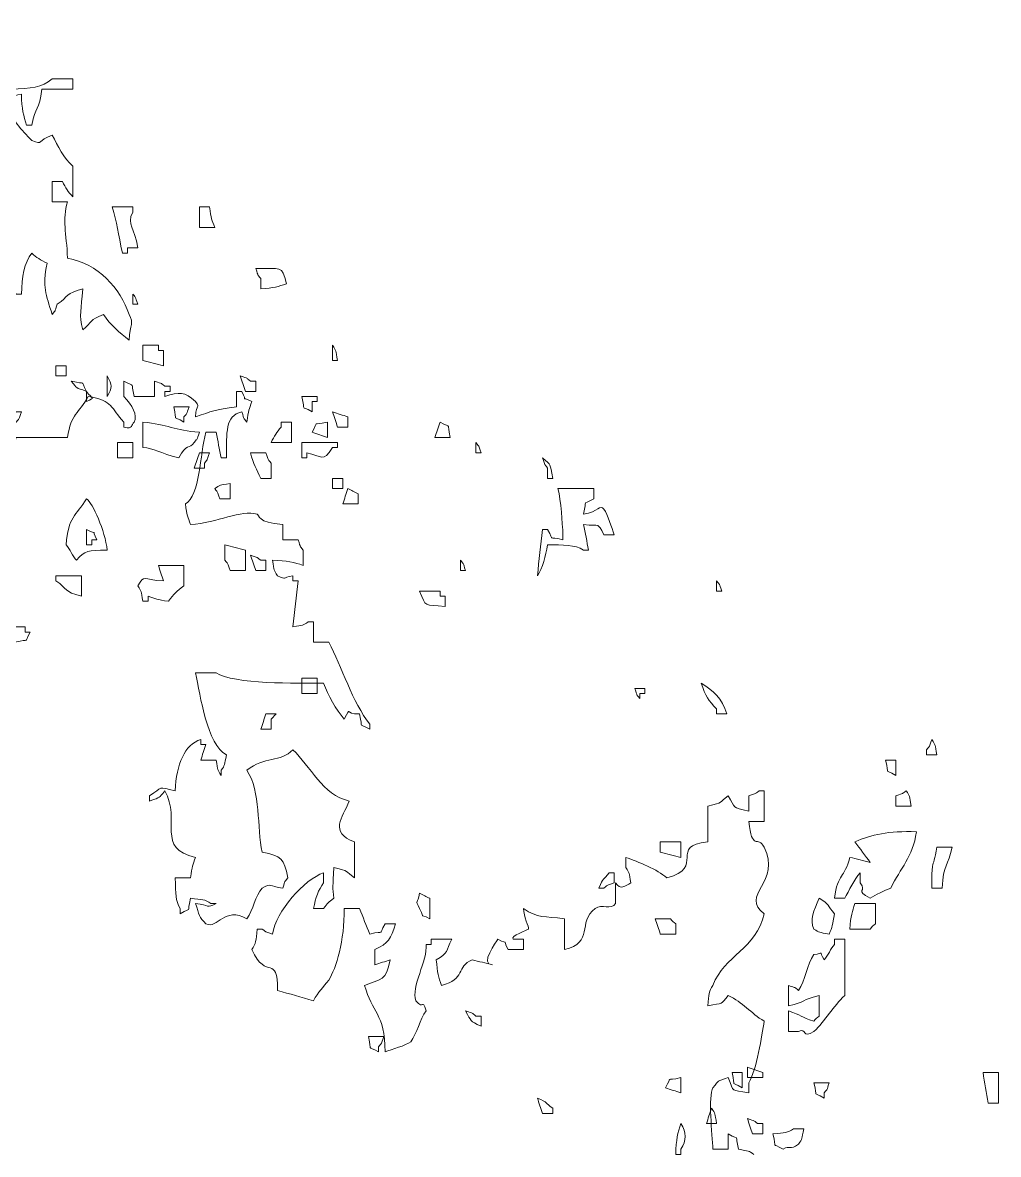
# Model space of a CAD drawing. Header units: millimetres. Extents: x 182 to 330, y 89 to 241.
# Drawn here: x 259.24 to 286.12, y 209.48 to 240.67 of the extents above; entities that cross this region are included whole.
import ezdxf

# ---------------------------------------------------------------- set-up
doc = ezdxf.new("R2010")
doc.units = ezdxf.units.MM
doc.layers.add('LAYER_1', color=160, linetype='Continuous')

# ---------------------------------------------------------------- blocks, each defined once
blk = doc.blocks.new('tree eucalypt')
at = {"layer": 'LAYER_1', "color": 7, "lineweight": 0}
for points, knots in [([(43.863, 119.941), (43.712, 120.047), (43.73, 120.026), (43.44, 120.082), (43.323, 120.54), (43.509, 120.298), (43.158, 120.505), (43.158, 120.364), (43.158, 120.223), (43.158, 120.082), (43.016, 120.082), (42.875, 120.082), (42.734, 120.082), (42.711, 120.476), (42.602, 121.557), (42.734, 121.775), (42.925, 122.004), (42.824, 121.933), (43.158, 122.057), (43.33, 121.62), (43.21, 121.738), (43.722, 121.634), (43.722, 121.728), (43.722, 121.822), (43.722, 121.916), (43.944, 122.261), (44.083, 123.223), (44.145, 123.61), (43.775, 123.833), (43.553, 124.135), (43.158, 124.315), (42.936, 124.057), (43.033, 124.118), (42.593, 124.033), (42.621, 124.362), (42.62, 124.432), (42.734, 124.598), (43.048, 125.424), (43.926, 125.597), (44.145, 126.573), (43.456, 127.075), (44.638, 127.45), (44.145, 128.407), (43.977, 128.733), (43.804, 128.294), (43.722, 129.113), (43.863, 129.113), (44.004, 129.113), (44.145, 129.113), (44.145, 129.395), (44.145, 129.677), (44.145, 129.96), (44.098, 129.96), (44.051, 129.96), (44.004, 129.96), (43.86, 129.846), (43.966, 129.91), (43.722, 129.819), (43.722, 129.677), (43.722, 129.536), (43.722, 129.395), (43.233, 129.51), (43.37, 129.472), (43.158, 129.819), (42.889, 129.629), (43.034, 129.638), (42.593, 129.536), (42.593, 129.207), (42.593, 128.878), (42.593, 128.549), (41.495, 128.454), (42.551, 127.838), (41.464, 127.561), (41.211, 127.792), (40.668, 128.003), (40.335, 128.125), (40.335, 128.031), (40.335, 127.937), (40.335, 127.843), (40.441, 127.692), (40.42, 127.71), (40.476, 127.42), (40.316, 127.339), (40.183, 127.209), (40.053, 127.42), (40.053, 127.232), (40.053, 127.043), (40.053, 126.855), (39.925, 126.661), (39.677, 126.856), (39.489, 126.714), (38.988, 126.338), (39.47, 125.762), (38.642, 125.585), (38.642, 125.867), (38.642, 126.15), (38.642, 126.432), (38.081, 126.504), (37.924, 126.446), (37.513, 126.714), (37.515, 126.502), (37.673, 126.194), (37.654, 126.15), (37.641, 126.119), (37.128, 125.956), (37.231, 125.868), (37.325, 125.868), (37.419, 125.868), (37.513, 125.868), (37.513, 125.773), (37.513, 125.679), (37.513, 125.585), (37.372, 125.585), (37.231, 125.585), (37.09, 125.585), (36.907, 125.933), (37.15, 125.681), (36.808, 125.868), (36.781, 125.816), (36.287, 125.163), (36.666, 125.162), (36.478, 125.209), (36.29, 125.256), (36.102, 125.303), (35.652, 125.122), (35.924, 124.747), (35.255, 124.598), (35.177, 124.824), (35.142, 124.937), (35.114, 125.303), (35.438, 125.477), (35.388, 125.548), (35.537, 125.868), (35.349, 125.868), (35.161, 125.868), (34.973, 125.868), (34.973, 125.821), (34.973, 125.773), (34.973, 125.726), (34.926, 125.726), (34.879, 125.726), (34.832, 125.726), (34.879, 125.278), (34.409, 124.555), (34.55, 124.174), (34.781, 123.888), (34.714, 124.273), (34.832, 123.892), (34.66, 123.669), (34.585, 123.265), (34.409, 123.045), (34.259, 122.935), (33.888, 122.835), (33.703, 122.763), (33.698, 123.842), (33.334, 123.843), (33.139, 124.598), (33.615, 124.787), (33.722, 124.707), (33.844, 125.303), (33.703, 125.256), (33.562, 125.209), (33.421, 125.162), (33.421, 125.303), (33.421, 125.444), (33.421, 125.585), (33.8, 125.755), (33.854, 125.877), (33.985, 126.291), (33.891, 126.291), (33.797, 126.291), (33.703, 126.291), (33.498, 125.932), (33.734, 126.132), (33.28, 126.009), (33.186, 126.244), (33.092, 126.479), (32.998, 126.714), (32.857, 126.714), (32.715, 126.714), (32.574, 126.714), (32.59, 125.828), (32.355, 125.077), (32.151, 124.739), (31.989, 124.533), (31.868, 124.428), (31.728, 124.174), (31.398, 124.268), (31.069, 124.362), (30.74, 124.456), (30.744, 125.501), (30.429, 124.693), (30.034, 125.585), (30.147, 125.752), (30.143, 125.822), (30.175, 126.15), (30.222, 126.15), (30.269, 126.15), (30.316, 126.15), (30.461, 126.036), (30.355, 126.1), (30.599, 126.009), (30.693, 126.646), (31.478, 127.512), (32.01, 127.702), (32.01, 127.608), (32.01, 127.514), (32.01, 127.42), (31.854, 127.224), (31.799, 127.014), (31.728, 126.714), (31.822, 126.714), (31.916, 126.714), (32.01, 126.714), (32.132, 126.882), (32.126, 126.873), (32.292, 126.996), (32.242, 127.292), (32.27, 127.32), (32.292, 127.843), (32.737, 127.748), (32.588, 127.749), (32.857, 127.561), (32.857, 127.89), (32.857, 128.219), (32.857, 128.549), (32.154, 128.822), (32.519, 129.201), (32.715, 129.677), (31.98, 129.84), (31.643, 130.643), (31.163, 131.089), (30.813, 130.733), (30.381, 130.919), (29.893, 130.524), (30.284, 129.934), (30.168, 128.961), (30.316, 128.266), (30.855, 128.161), (30.91, 128.093), (31.022, 127.561), (30.908, 127.417), (30.972, 127.522), (30.881, 127.278), (30.48, 127.324), (30.589, 127.428), (30.316, 127.278), (30.126, 127.063), (30.07, 126.671), (29.893, 126.432), (29.275, 126.786), (29.094, 126.142), (28.764, 126.291), (28.586, 126.483), (28.572, 126.54), (28.482, 126.855), (28.883, 126.81), (28.774, 126.706), (29.046, 126.855), (28.999, 126.855), (28.952, 126.855), (28.905, 126.855), (28.739, 126.969), (28.668, 126.964), (28.341, 126.996), (28.224, 126.538), (28.41, 126.781), (28.059, 126.573), (28.059, 126.62), (28.059, 126.667), (28.059, 126.714), (27.912, 126.959), (27.949, 127.08), (27.918, 127.561), (28.059, 127.561), (28.2, 127.561), (28.341, 127.561), (28.382, 127.889), (28.405, 127.91), (28.482, 128.125), (27.367, 128.355), (28.094, 129.149), (27.635, 129.96), (27.445, 129.731), (27.545, 129.802), (27.212, 129.677), (27.212, 129.725), (27.212, 129.772), (27.212, 129.819), (27.578, 130.067), (27.445, 130.078), (27.918, 129.96), (27.948, 130.693), (28.185, 131.233), (28.623, 131.371), (28.623, 131.324), (28.623, 131.277), (28.623, 131.23), (28.67, 131.23), (28.717, 131.23), (28.764, 131.23), (28.717, 131.089), (28.67, 130.948), (28.623, 130.806), (28.764, 130.806), (28.905, 130.806), (29.046, 130.806), (29.099, 130.513), (29.081, 130.535), (29.188, 130.383), (29.188, 130.43), (29.188, 130.477), (29.188, 130.524), (29.294, 130.676), (29.272, 130.658), (29.329, 130.948), (28.799, 131.229), (28.614, 132.574), (28.482, 133.205), (28.67, 133.205), (28.858, 133.205), (29.046, 133.205), (29.525, 132.897), (31.278, 132.919), (32.01, 132.923), (32.12, 132.597), (32.359, 132.197), (32.574, 131.935), (32.8, 132.32), (32.552, 132.052), (32.998, 132.076), (33.114, 131.618), (32.928, 131.861), (33.28, 131.653), (33.28, 131.7), (33.28, 131.747), (33.28, 131.794), (32.807, 132.392), (32.507, 133.384), (32.151, 134.052), (32.01, 134.052), (31.869, 134.052), (31.728, 134.052), (31.728, 134.24), (31.728, 134.428), (31.728, 134.616), (31.681, 134.616), (31.634, 134.616), (31.586, 134.616), (31.435, 134.51), (31.453, 134.531), (31.163, 134.475), (31.21, 134.899), (31.257, 135.322), (31.304, 135.745), (31.257, 135.745), (31.21, 135.745), (31.163, 135.745), (31.163, 135.792), (31.163, 135.839), (31.163, 135.886), (30.843, 135.83), (31.01, 135.757), (30.74, 135.886), (30.634, 136.038), (30.655, 136.02), (30.599, 136.31), (31.002, 136.3), (31.203, 136.255), (31.445, 136.169), (31.445, 136.31), (31.445, 136.451), (31.445, 136.592), (31.332, 136.736), (31.395, 136.631), (31.304, 136.874), (31.163, 136.874), (31.022, 136.874), (30.881, 136.874), (30.881, 137.015), (30.881, 137.156), (30.881, 137.298), (30.167, 137.344), (30.238, 137.559), (30.175, 137.58), (29.737, 137.723), (29.085, 137.334), (28.341, 137.298), (28.265, 137.511), (28.246, 137.536), (28.2, 137.862), (28.603, 138.095), (28.6, 139.216), (28.764, 139.837), (28.858, 139.837), (28.952, 139.837), (29.046, 139.837), (29.093, 139.602), (29.141, 139.367), (29.188, 139.132), (29.235, 139.132), (29.282, 139.132), (29.329, 139.132), (29.342, 139.851), (29.289, 140.28), (29.752, 140.402), (29.841, 140.154), (29.779, 140.265), (29.893, 140.12), (29.935, 140.448), (29.957, 140.469), (30.034, 140.684), (29.686, 140.867), (29.938, 140.624), (29.752, 140.966), (29.705, 140.966), (29.658, 140.966), (29.611, 140.966), (29.611, 140.825), (29.611, 140.684), (29.611, 140.543), (29.008, 140.465), (28.924, 140.415), (28.482, 140.261), (28.49, 140.671), (28.618, 140.457), (28.482, 140.684), (28.163, 140.974), (28.044, 140.946), (27.635, 140.825), (27.635, 140.872), (27.635, 140.919), (27.635, 140.966), (27.682, 140.966), (27.73, 140.966), (27.777, 140.966), (27.777, 141.013), (27.777, 141.06), (27.777, 141.107), (27.73, 141.107), (27.682, 141.107), (27.635, 141.107), (27.491, 141.221), (27.597, 141.158), (27.353, 141.249), (27.353, 141.107), (27.353, 140.966), (27.353, 140.825), (27.165, 140.825), (26.977, 140.825), (26.789, 140.825), (26.672, 141.283), (26.858, 141.041), (26.507, 141.249), (26.507, 141.107), (26.507, 140.966), (26.507, 140.825), (26.744, 140.583), (26.883, 140.304), (26.789, 140.12), (26.688, 140.04), (26.783, 139.916), (26.507, 139.978), (26.507, 140.026), (26.507, 140.073), (26.507, 140.12), (26.132, 140.508), (26.228, 140.709), (25.519, 140.825), (25.266, 140.355), (25.048, 140.357), (24.954, 139.696), (24.484, 139.696), (24.013, 139.696), (23.543, 139.696), (23.427, 139.294), (23.27, 139.07), (22.979, 138.85), (23.177, 138.514), (23.219, 138.768), (23.12, 138.426), (22.976, 138.313), (23.081, 138.376), (22.838, 138.285), (22.731, 138.805), (22.632, 138.681), (22.555, 139.273), (22.805, 139.409), (22.793, 139.45), (23.12, 139.555), (23.12, 139.696), (23.12, 139.837), (23.12, 139.978), (23.413, 140.031), (23.391, 140.013), (23.543, 140.12), (23.657, 140.264), (23.593, 140.158), (23.684, 140.402), (23.637, 140.402), (23.59, 140.402), (23.543, 140.402), (23.392, 140.296), (23.41, 140.317), (23.12, 140.261), (23.073, 140.496), (23.026, 140.731), (22.979, 140.966), (22.885, 140.966), (22.791, 140.966), (22.697, 140.966), (22.268, 141.211), (22.069, 140.911), (21.709, 141.107), (21.106, 141.426), (20.997, 141.893), (20.721, 142.519), (20.674, 142.519), (20.627, 142.519), (20.58, 142.519), (20.516, 142.021), (20.387, 141.724), (20.015, 141.531), (20.015, 141.719), (20.015, 141.907), (20.015, 142.095), (19.78, 142.095), (19.545, 142.095), (19.31, 142.095), (19.405, 142.54), (19.404, 142.391), (19.592, 142.66), (19.451, 142.66), (19.31, 142.66), (19.169, 142.66), (19.169, 142.801), (19.169, 142.942), (19.169, 143.083), (19.655, 143.007), (19.609, 142.925), (20.015, 142.801), (20.015, 142.895), (20.015, 142.989), (20.015, 143.083), (19.721, 143.251), (19.581, 143.668), (19.451, 144.071), (19.545, 144.071), (19.639, 144.071), (19.733, 144.071), (20.102, 144.262), (20.164, 143.935), (20.298, 144.071), (20.502, 144.332), (20.399, 144.449), (20.721, 144.635), (20.986, 144.384), (20.833, 144.374), (21.144, 144.494), (21.503, 144.699), (21.304, 144.463), (21.427, 144.917), (21.071, 145.124), (21.169, 145.094), (21.144, 145.623), (21.285, 145.623), (21.427, 145.623), (21.568, 145.623), (21.568, 145.764), (21.568, 145.905), (21.568, 146.046), (21.91, 146.174), (21.792, 146.197), (22.132, 146.328), (22.132, 146.281), (22.132, 146.234), (22.132, 146.187), (22.246, 146.043), (22.182, 146.149), (22.273, 145.905), (21.925, 145.733), (22.055, 145.656), (21.709, 145.482), (21.709, 145.529), (21.709, 145.576), (21.709, 145.623), (21.662, 145.623), (21.615, 145.623), (21.568, 145.623), (21.568, 145.435), (21.568, 145.247), (21.568, 145.058), (21.662, 145.058), (21.756, 145.058), (21.85, 145.058), (22.055, 145.417), (21.819, 145.218), (22.273, 145.341), (22.386, 144.961), (22.533, 144.818), (22.697, 144.494), (22.94, 144.605), (22.956, 144.865), (23.12, 144.635), (23.265, 144.403), (23.385, 144.027), (23.543, 143.647), (23.59, 143.647), (23.637, 143.647), (23.684, 143.647), (23.7, 144.113), (23.76, 144.505), (23.966, 144.776), (24.098, 144.647), (24.214, 144.589), (24.39, 144.494), (24.257, 143.822), (24.356, 143.655), (24.531, 143.083), (24.644, 143.227), (24.581, 143.122), (24.672, 143.365), (24.996, 143.592), (24.885, 143.667), (25.378, 143.789), (25.335, 143.211), (25.255, 143.083), (25.378, 142.66), (25.631, 142.88), (25.558, 142.937), (25.942, 143.083), (26.13, 142.803), (26.391, 142.584), (26.648, 142.377), (26.684, 142.828), (26.788, 142.828), (26.648, 143.083), (26.408, 143.807), (25.794, 144.493), (24.954, 144.635), (24.925, 145.334), (24.801, 145.692), (24.954, 146.187), (24.813, 146.187), (24.672, 146.187), (24.531, 146.187), (24.531, 146.376), (24.531, 146.564), (24.531, 146.752), (24.625, 146.752), (24.719, 146.752), (24.813, 146.752), (24.905, 146.574), (24.967, 146.46), (25.095, 146.328), (25.095, 146.611), (25.095, 146.893), (25.095, 147.175), (24.847, 147.381), (24.689, 147.737), (24.531, 148.022), (24.107, 147.89), (24.299, 147.735), (23.966, 147.881), (23.69, 148.167), (23.408, 148.457), (23.261, 148.869), (23.226, 149.005), (23.15, 148.922), (23.261, 149.01), (23.412, 149.116), (23.394, 149.094), (23.684, 149.151), (23.694, 148.748), (23.739, 148.547), (23.825, 148.304), (23.872, 148.304), (23.919, 148.304), (23.966, 148.304), (24.074, 148.823), (24.172, 148.7), (24.249, 149.292), (24.531, 149.292), (24.813, 149.292), (25.095, 149.292), (25.095, 149.386), (25.095, 149.48), (25.095, 149.574), (24.907, 149.574), (24.719, 149.574), (24.531, 149.574), (24.239, 149.339), (23.945, 149.305), (23.402, 149.292), (23.186, 149.64), (23.079, 149.613), (22.979, 150.138), (22.838, 150.138), (22.697, 150.138), (22.555, 150.138), (22.555, 150.28), (22.555, 150.421), (22.555, 150.562), (21.814, 150.609), (21.808, 150.782), (21.427, 151.126), (21.427, 150.844), (21.427, 150.562), (21.427, 150.28), (20.772, 150.278), (19.899, 150.287), (19.874, 150.28), (19.768, 150.128), (19.789, 150.146), (19.733, 149.856), (19.498, 149.856), (19.263, 149.856), (19.028, 149.856), (19.028, 149.809), (19.028, 149.762), (19.028, 149.715), (19.122, 149.715), (19.216, 149.715), (19.31, 149.715), (19.31, 149.621), (19.31, 149.527), (19.31, 149.433), (19.263, 149.433), (19.216, 149.433), (19.169, 149.433), (19.169, 149.386), (19.169, 149.339), (19.169, 149.292), (18.921, 149.381), (19.032, 149.319), (18.886, 149.433), (18.349, 149.721), (18.912, 149.762), (18.463, 149.997), (18.184, 149.78), (17.778, 149.593), (17.476, 149.433), (17.476, 149.527), (17.476, 149.621), (17.476, 149.715), (17.668, 150.055), (17.675, 150.065), (17.334, 150.28), (17.024, 150.05), (16.604, 150.009), (16.064, 149.997), (16.037, 150.326), (16.037, 150.396), (15.923, 150.562), (15.923, 150.374), (15.923, 150.185), (15.923, 149.997), (15.361, 150.051), (15.619, 150.376), (15.359, 149.997), (15.066, 149.945), (15.087, 149.963), (14.935, 149.856), (15.02, 149.696), (14.597, 148.229), (14.23, 148.022), (14.079, 147.916), (14.096, 147.937), (13.807, 147.881), (13.601, 148.181), (13.436, 148.274), (13.101, 148.445), (13.101, 148.163), (13.101, 147.881), (13.101, 147.599), (12.912, 147.235), (13.206, 147.296), (13.383, 146.893), (13.336, 146.893), (13.289, 146.893), (13.242, 146.893), (12.888, 147.28), (13.038, 147.168), (12.537, 147.175), (12.537, 147.081), (12.537, 146.987), (12.537, 146.893), (12.533, 146.774), (12.606, 146.77), (12.678, 146.328), (12.448, 146.22), (12.108, 146.115), (11.972, 145.905), (11.984, 145.883), (12.27, 145.69), (12.113, 145.482), (11.592, 144.791), (10.983, 145.829), (10.843, 144.494), (10.89, 144.494), (10.937, 144.494), (10.984, 144.494), (10.984, 144.447), (10.984, 144.4), (10.984, 144.353), (11.61, 144.665), (11.456, 144.465), (12.254, 144.353), (12.254, 144.165), (12.254, 143.977), (12.254, 143.789), (12.601, 143.829), (12.322, 143.881), (12.678, 143.789), (12.678, 143.695), (12.678, 143.6), (12.678, 143.506), (12.537, 143.506), (12.395, 143.506), (12.254, 143.506), (12.067, 143.828), (11.536, 143.996), (11.126, 144.071), (10.863, 143.754), (10.443, 143.636), (10.138, 143.365), (10.349, 143.136), (10.357, 143.08), (10.42, 142.66), (10.132, 142.375), (9.92, 142.181), (9.856, 141.954), (9.969, 141.788), (9.965, 141.717), (9.997, 141.39), (9.702, 141.231), (9.738, 141.187), (9.291, 141.107), (9.244, 141.343), (9.197, 141.578), (9.15, 141.813), (8.821, 141.907), (8.491, 142.001), (8.162, 142.095), (8.162, 142.048), (8.162, 142.001), (8.162, 141.954), (8.501, 141.693), (8.547, 141.553), (8.585, 140.966), (8.444, 140.966), (8.303, 140.966), (8.162, 140.966), (8.174, 141.508), (8.172, 141.261), (8.021, 141.813), (7.974, 141.813), (7.927, 141.813), (7.88, 141.813), (7.88, 141.578), (7.88, 141.343), (7.88, 141.107), (7.727, 140.979), (7.868, 141.118), (7.739, 140.966), (8.174, 140.82), (8.151, 140.83), (8.303, 140.402), (8.572, 140.591), (8.427, 140.583), (8.868, 140.684), (8.722, 139.999), (8.309, 139.175), (8.021, 138.567), (7.927, 138.567), (7.833, 138.567), (7.739, 138.567), (7.597, 138.955), (7.536, 138.877), (7.316, 139.132), (7.53, 139.488), (7.439, 140.261), (7.316, 140.825), (7.163, 140.697), (7.304, 140.836), (7.174, 140.684), (6.764, 140.123), (6.768, 139.834), (5.905, 139.696), (5.717, 140.115), (6.041, 140.038), (5.34, 140.12), (5.434, 140.586), (5.48, 140.45), (5.622, 140.825), (5.117, 140.884), (5.267, 140.759), (5.058, 141.107), (5.148, 141.235), (5.1, 141.386), (5.199, 141.672), (5.508, 141.545), (5.403, 141.55), (5.622, 141.39), (5.622, 141.531), (5.622, 141.672), (5.622, 141.813), (5.454, 141.935), (5.464, 141.929), (5.34, 142.095), (5.387, 142.095), (5.434, 142.095), (5.481, 142.095), (5.481, 142.142), (5.481, 142.189), (5.481, 142.236), (5.878, 142.075), (5.835, 141.954), (6.046, 141.954), (6.351, 142.22), (6.215, 142.268), (6.751, 142.377), (7.046, 142.053), (7.038, 142.12), (7.457, 142.236), (7.573, 141.778), (7.387, 142.021), (7.739, 141.813), (7.981, 142.449), (8.27, 142.117), (8.444, 142.519), (8.256, 142.519), (8.068, 142.519), (7.88, 142.519), (7.88, 142.801), (7.88, 143.083), (7.88, 143.365), (7.585, 143.523), (7.622, 143.568), (7.174, 143.647), (6.993, 143.389), (6.897, 143.406), (6.751, 143.083), (6.845, 143.083), (6.939, 143.083), (7.033, 143.083), (7.033, 142.989), (7.033, 142.895), (7.033, 142.801), (6.986, 142.801), (6.939, 142.801), (6.892, 142.801), (6.685, 142.444), (6.83, 142.583), (6.328, 142.519), (6.183, 142.959), (5.984, 143.102), (5.763, 143.647), (5.716, 143.647), (5.669, 143.647), (5.622, 143.647), (5.551, 143.197), (5.499, 143.235), (5.34, 142.942), (5.246, 142.942), (5.152, 142.942), (5.058, 142.942), (4.9, 143.347), (5.033, 143.202), (4.634, 143.365), (4.586, 142.627), (4.362, 142.44), (3.647, 142.377), (3.809, 143.122), (3.837, 143.343), (3.647, 144.212), (3.553, 144.212), (3.458, 144.212), (3.364, 144.212), (3.364, 144.024), (3.364, 143.835), (3.364, 143.647), (3.072, 143.7), (3.093, 143.682), (2.941, 143.789), (2.828, 143.933), (2.891, 143.827), (2.8, 144.071), (3.015, 144.256), (3.098, 144.338), (3.223, 144.635), (2.742, 144.838), (2.928, 144.981), (2.659, 145.341), (2.659, 145.294), (2.659, 145.247), (2.659, 145.2), (2.612, 145.2), (2.565, 145.2), (2.518, 145.2), (2.664, 144.699), (2.64, 144.24), (2.659, 143.506), (2.941, 143.365), (3.223, 143.224), (3.506, 143.083), (3.458, 142.942), (3.411, 142.801), (3.364, 142.66), (3.069, 142.818), (3.106, 142.862), (2.659, 142.942), (2.659, 142.848), (2.659, 142.754), (2.659, 142.66), (3.018, 142.454), (2.818, 142.69), (2.941, 142.236), (2.847, 142.236), (2.753, 142.236), (2.659, 142.236), (2.441, 142.609), (2.112, 142.544), (1.53, 142.519), (1.53, 142.425), (1.53, 142.33), (1.53, 142.236), (1.718, 142.236), (1.906, 142.236), (2.094, 142.236), (2.094, 142.001), (2.094, 141.766), (2.094, 141.531), (1.812, 141.484), (1.53, 141.437), (1.248, 141.39), (1.165, 141.706), (1.142, 141.764), (0.966, 141.954), (0.635, 141.757), (0.051, 141.851), (-0.445, 141.813), (-0.445, 141.672), (-0.445, 141.531), (-0.445, 141.39), (-0.398, 141.39), (-0.351, 141.39), (-0.304, 141.39), (-0.304, 141.437), (-0.304, 141.484), (-0.304, 141.531), (0.051, 141.537), (-0.148, 141.562), (0.401, 141.672), (0.401, 141.578), (0.401, 141.484), (0.401, 141.39), (0.153, 141.237), (-0.109, 141.035), (-0.304, 140.825), (-0.676, 140.932), (-0.641, 140.994), (-1.01, 141.107), (-1.01, 140.919), (-1.01, 140.731), (-1.01, 140.543), (-1.198, 140.543), (-1.386, 140.543), (-1.574, 140.543), (-1.579, 140.117), (-1.538, 140.356), (-1.857, 139.978), (-1.951, 139.978), (-2.045, 139.978), (-2.139, 139.978), (-2.139, 140.073), (-2.139, 140.167), (-2.139, 140.261), (-1.933, 140.381), (-1.734, 140.516), (-1.574, 140.684), (-2.101, 140.802), (-2.132, 140.917), (-2.28, 141.39)], [0, 0, 0, 0, 1, 1, 1, 2, 2, 2, 3, 3, 3, 4, 4, 4, 5, 5, 5, 6, 6, 6, 7, 7, 7, 8, 8, 8, 9, 9, 9, 10, 10, 10, 11, 11, 11, 12, 12, 12, 13, 13, 13, 14, 14, 14, 15, 15, 15, 16, 16, 16, 17, 17, 17, 18, 18, 18, 19, 19, 19, 20, 20, 20, 21, 21, 21, 22, 22, 22, 23, 23, 23, 24, 24, 24, 25, 25, 25, 26, 26, 26, 27, 27, 27, 28, 28, 28, 29, 29, 29, 30, 30, 30, 31, 31, 31, 32, 32, 32, 33, 33, 33, 34, 34, 34, 35, 35, 35, 36, 36, 36, 37, 37, 37, 38, 38, 38, 39, 39, 39, 40, 40, 40, 41, 41, 41, 42, 42, 42, 43, 43, 43, 44, 44, 44, 45, 45, 45, 46, 46, 46, 47, 47, 47, 48, 48, 48, 49, 49, 49, 50, 50, 50, 51, 51, 51, 52, 52, 52, 53, 53, 53, 54, 54, 54, 55, 55, 55, 56, 56, 56, 57, 57, 57, 58, 58, 58, 59, 59, 59, 60, 60, 60, 61, 61, 61, 62, 62, 62, 63, 63, 63, 64, 64, 64, 65, 65, 65, 66, 66, 66, 67, 67, 67, 68, 68, 68, 69, 69, 69, 70, 70, 70, 71, 71, 71, 72, 72, 72, 73, 73, 73, 74, 74, 74, 75, 75, 75, 76, 76, 76, 77, 77, 77, 78, 78, 78, 79, 79, 79, 80, 80, 80, 81, 81, 81, 82, 82, 82, 83, 83, 83, 84, 84, 84, 85, 85, 85, 86, 86, 86, 87, 87, 87, 88, 88, 88, 89, 89, 89, 90, 90, 90, 91, 91, 91, 92, 92, 92, 93, 93, 93, 94, 94, 94, 95, 95, 95, 96, 96, 96, 97, 97, 97, 98, 98, 98, 99, 99, 99, 100, 100, 100, 101, 101, 101, 102, 102, 102, 103, 103, 103, 104, 104, 104, 105, 105, 105, 106, 106, 106, 107, 107, 107, 108, 108, 108, 109, 109, 109, 110, 110, 110, 111, 111, 111, 112, 112, 112, 113, 113, 113, 114, 114, 114, 115, 115, 115, 116, 116, 116, 117, 117, 117, 118, 118, 118, 119, 119, 119, 120, 120, 120, 121, 121, 121, 122, 122, 122, 123, 123, 123, 124, 124, 124, 125, 125, 125, 126, 126, 126, 127, 127, 127, 128, 128, 128, 129, 129, 129, 130, 130, 130, 131, 131, 131, 132, 132, 132, 133, 133, 133, 134, 134, 134, 135, 135, 135, 136, 136, 136, 137, 137, 137, 138, 138, 138, 139, 139, 139, 140, 140, 140, 141, 141, 141, 142, 142, 142, 143, 143, 143, 144, 144, 144, 145, 145, 145, 146, 146, 146, 147, 147, 147, 148, 148, 148, 149, 149, 149, 150, 150, 150, 151, 151, 151, 152, 152, 152, 153, 153, 153, 154, 154, 154, 155, 155, 155, 156, 156, 156, 157, 157, 157, 158, 158, 158, 159, 159, 159, 160, 160, 160, 161, 161, 161, 162, 162, 162, 163, 163, 163, 164, 164, 164, 165, 165, 165, 166, 166, 166, 167, 167, 167, 168, 168, 168, 169, 169, 169, 170, 170, 170, 171, 171, 171, 172, 172, 172, 173, 173, 173, 174, 174, 174, 175, 175, 175, 176, 176, 176, 177, 177, 177, 178, 178, 178, 179, 179, 179, 180, 180, 180, 181, 181, 181, 182, 182, 182, 183, 183, 183, 184, 184, 184, 185, 185, 185, 186, 186, 186, 187, 187, 187, 188, 188, 188, 189, 189, 189, 190, 190, 190, 191, 191, 191, 192, 192, 192, 193, 193, 193, 194, 194, 194, 195, 195, 195, 196, 196, 196, 197, 197, 197, 198, 198, 198, 199, 199, 199, 200, 200, 200, 201, 201, 201, 202, 202, 202, 203, 203, 203, 204, 204, 204, 205, 205, 205, 206, 206, 206, 207, 207, 207, 208, 208, 208, 209, 209, 209, 210, 210, 210, 211, 211, 211, 212, 212, 212, 213, 213, 213, 214, 214, 214, 215, 215, 215, 216, 216, 216, 217, 217, 217, 218, 218, 218, 219, 219, 219, 220, 220, 220, 221, 221, 221, 222, 222, 222, 223, 223, 223, 224, 224, 224, 225, 225, 225, 226, 226, 226, 227, 227, 227, 228, 228, 228, 229, 229, 229, 230, 230, 230, 231, 231, 231, 232, 232, 232, 233, 233, 233, 234, 234, 234, 235, 235, 235, 236, 236, 236, 237, 237, 237, 238, 238, 238, 239, 239, 239, 240, 240, 240, 241, 241, 241, 242, 242, 242, 243, 243, 243, 244, 244, 244, 245, 245, 245, 246, 246, 246, 247, 247, 247, 248, 248, 248, 249, 249, 249, 250, 250, 250, 251, 251, 251, 252, 252, 252, 253, 253, 253, 254, 254, 254, 255, 255, 255, 256, 256, 256, 257, 257, 257, 258, 258, 258, 259, 259, 259, 260, 260, 260, 261, 261, 261, 262, 262, 262, 263, 263, 263, 264, 264, 264, 265, 265, 265, 266, 266, 266, 267, 267, 267, 268, 268, 268, 269, 269, 269, 270, 270, 270, 271, 271, 271, 272, 272, 272, 273, 273, 273, 274, 274, 274, 275, 275, 275, 276, 276, 276, 277, 277, 277, 278, 278, 278, 279, 279, 279, 280, 280, 280, 281, 281, 281, 282, 282, 282, 283, 283, 283, 284, 284, 284, 285, 285, 285, 286, 286, 286, 287, 287, 287, 288, 288, 288, 289, 289, 289, 290, 290, 290, 291, 291, 291, 292, 292, 292, 293, 293, 293, 294, 294, 294, 295, 295, 295, 296, 296, 296, 297, 297, 297, 298, 298, 298, 299, 299, 299, 300, 300, 300, 301, 301, 301, 302, 302, 302, 303, 303, 303, 304, 304, 304, 305, 305, 305, 306, 306, 306, 307, 307, 307, 308, 308, 308, 309, 309, 309, 310, 310, 310, 311, 311, 311, 312, 312, 312, 313, 313, 313, 314, 314, 314, 315, 315, 315, 316, 316, 316, 317, 317, 317, 318, 318, 318, 319, 319, 319, 320, 320, 320, 321, 321, 321, 322, 322, 322, 323, 323, 323, 324, 324, 324, 325, 325, 325, 326, 326, 326, 327, 327, 327, 328, 328, 328, 329, 329, 329, 330, 330, 330, 331, 331, 331, 332, 332, 332, 333, 333, 333, 334, 334, 334, 335, 335, 335, 336, 336, 336, 337, 337, 337, 338, 338, 338, 339, 339, 339, 340, 340, 340, 341, 341, 341, 342, 342, 342, 343, 343, 343, 344, 344, 344, 345, 345, 345, 346, 346, 346, 347, 347, 347, 348, 348, 348, 349, 349, 349, 350, 350, 350, 351, 351, 351, 352, 352, 352, 353, 353, 353, 354, 354, 354, 355, 355, 355, 356, 356, 356, 357, 357, 357, 358, 358, 358, 359, 359, 359, 360, 360, 360, 361, 361, 361, 361]), ([(26.186, 146.046), (26.374, 146.046), (26.562, 146.046), (26.75, 146.046), (26.75, 145.999), (26.75, 145.952), (26.75, 145.905), (26.573, 145.532), (26.806, 145.498), (26.891, 144.917), (26.797, 144.917), (26.703, 144.917), (26.609, 144.917), (26.609, 144.87), (26.609, 144.823), (26.609, 144.776), (26.562, 144.776), (26.515, 144.776), (26.468, 144.776), (26.347, 145.321), (26.315, 145.617), (26.186, 146.046)], [0, 0, 0, 0, 1, 1, 1, 2, 2, 2, 3, 3, 3, 4, 4, 4, 5, 5, 5, 6, 6, 6, 7, 7, 7, 7]), ([(28.585, 145.482), (28.585, 145.67), (28.585, 145.858), (28.585, 146.046), (28.679, 146.046), (28.773, 146.046), (28.867, 146.046), (28.908, 145.718), (28.931, 145.697), (29.008, 145.482), (28.867, 145.482), (28.726, 145.482), (28.585, 145.482)], [0, 0, 0, 0, 1, 1, 1, 2, 2, 2, 3, 3, 3, 4, 4, 4, 4]), ([(30.137, 144.353), (30.837, 144.331), (30.863, 144.463), (30.983, 143.93), (30.757, 143.851), (30.644, 143.817), (30.278, 143.789), (30.278, 143.883), (30.278, 143.977), (30.278, 144.071), (30.165, 144.215), (30.228, 144.109), (30.137, 144.353)], [0, 0, 0, 0, 1, 1, 1, 2, 2, 2, 3, 3, 3, 4, 4, 4, 4]), ([(26.75, 143.647), (26.864, 143.503), (26.8, 143.609), (26.891, 143.365), (26.844, 143.365), (26.797, 143.365), (26.75, 143.365), (26.75, 143.459), (26.75, 143.553), (26.75, 143.647)], [0, 0, 0, 0, 1, 1, 1, 2, 2, 2, 3, 3, 3, 3]), ([(27.032, 142.236), (27.032, 142.095), (27.032, 141.954), (27.032, 141.813), (27.221, 141.766), (27.409, 141.719), (27.597, 141.672), (27.597, 141.813), (27.597, 141.954), (27.597, 142.095), (27.55, 142.095), (27.503, 142.095), (27.456, 142.095), (27.456, 142.142), (27.456, 142.189), (27.456, 142.236), (27.315, 142.236), (27.174, 142.236), (27.032, 142.236)], [0, 0, 0, 0, 1, 1, 1, 2, 2, 2, 3, 3, 3, 4, 4, 4, 5, 5, 5, 6, 6, 6, 6]), ([(32.253, 142.236), (32.36, 142.085), (32.338, 142.103), (32.395, 141.813), (32.348, 141.813), (32.3, 141.813), (32.253, 141.813), (32.253, 141.954), (32.253, 142.095), (32.253, 142.236)], [0, 0, 0, 0, 1, 1, 1, 2, 2, 2, 3, 3, 3, 3]), ([(24.634, 141.672), (24.728, 141.672), (24.822, 141.672), (24.916, 141.672), (24.916, 141.578), (24.916, 141.484), (24.916, 141.39), (24.822, 141.39), (24.728, 141.39), (24.634, 141.39), (24.634, 141.484), (24.634, 141.578), (24.634, 141.672)], [0, 0, 0, 0, 1, 1, 1, 2, 2, 2, 3, 3, 3, 4, 4, 4, 4]), ([(25.057, 141.249), (25.515, 141.132), (25.273, 141.318), (25.48, 140.966), (25.143, 141.085), (25.248, 141.023), (25.057, 141.249)], [0, 0, 0, 0, 1, 1, 1, 2, 2, 2, 2]), ([(26.045, 141.39), (26.196, 141.144), (26.191, 141.069), (26.045, 140.825), (26.045, 141.013), (26.045, 141.202), (26.045, 141.39)], [0, 0, 0, 0, 1, 1, 1, 2, 2, 2, 2]), ([(29.714, 141.39), (29.761, 141.249), (29.808, 141.107), (29.855, 140.966), (29.949, 140.966), (30.043, 140.966), (30.137, 140.966), (30.137, 141.06), (30.137, 141.154), (30.137, 141.249), (30.09, 141.249), (30.043, 141.249), (29.996, 141.249), (29.852, 141.362), (29.957, 141.299), (29.714, 141.39)], [0, 0, 0, 0, 1, 1, 1, 2, 2, 2, 3, 3, 3, 4, 4, 4, 5, 5, 5, 5]), ([(25.48, 140.966), (25.638, 140.732), (25.73, 140.815), (25.48, 140.684), (25.48, 140.778), (25.48, 140.872), (25.48, 140.966)], [0, 0, 0, 0, 1, 1, 1, 2, 2, 2, 2]), ([(31.407, 140.825), (31.524, 140.367), (31.338, 140.61), (31.689, 140.402), (31.689, 140.496), (31.689, 140.59), (31.689, 140.684), (31.736, 140.684), (31.783, 140.684), (31.83, 140.684), (31.83, 140.731), (31.83, 140.778), (31.83, 140.825), (31.689, 140.825), (31.548, 140.825), (31.407, 140.825)], [0, 0, 0, 0, 1, 1, 1, 2, 2, 2, 3, 3, 3, 4, 4, 4, 5, 5, 5, 5]), ([(27.879, 140.543), (27.996, 140.085), (27.81, 140.327), (28.161, 140.12), (28.161, 140.167), (28.161, 140.214), (28.161, 140.261), (28.275, 140.405), (28.211, 140.299), (28.302, 140.543), (28.161, 140.543), (28.02, 140.543), (27.879, 140.543)], [0, 0, 0, 0, 1, 1, 1, 2, 2, 2, 3, 3, 3, 4, 4, 4, 4]), ([(32.253, 140.402), (32.3, 140.261), (32.348, 140.12), (32.395, 139.978), (32.489, 139.978), (32.583, 139.978), (32.677, 139.978), (32.677, 140.073), (32.677, 140.167), (32.677, 140.261), (32.536, 140.308), (32.395, 140.355), (32.253, 140.402)], [0, 0, 0, 0, 1, 1, 1, 2, 2, 2, 3, 3, 3, 4, 4, 4, 4]), ([(27.032, 140.12), (27.032, 139.884), (27.032, 139.649), (27.032, 139.414), (27.329, 139.408), (27.497, 139.262), (28.02, 139.132), (28.239, 139.547), (28.306, 139.362), (28.444, 139.555), (28.557, 139.699), (28.494, 139.594), (28.585, 139.837), (27.9, 139.884), (27.716, 140.057), (27.032, 140.12)], [0, 0, 0, 0, 1, 1, 1, 2, 2, 2, 3, 3, 3, 4, 4, 4, 5, 5, 5, 5]), ([(31.125, 139.555), (31.125, 139.743), (31.125, 139.931), (31.125, 140.12), (31.031, 140.12), (30.936, 140.12), (30.842, 140.12), (30.842, 140.073), (30.842, 140.026), (30.842, 139.978), (30.714, 139.847), (30.655, 139.731), (30.56, 139.555), (30.748, 139.555), (30.936, 139.555), (31.125, 139.555)], [0, 0, 0, 0, 1, 1, 1, 2, 2, 2, 3, 3, 3, 4, 4, 4, 5, 5, 5, 5]), ([(32.112, 140.12), (31.654, 140.003), (31.897, 140.189), (31.689, 139.837), (31.83, 139.79), (31.971, 139.743), (32.112, 139.696), (32.112, 139.837), (32.112, 139.978), (32.112, 140.12)], [0, 0, 0, 0, 1, 1, 1, 2, 2, 2, 3, 3, 3, 3]), ([(35.499, 139.696), (35.382, 140.154), (35.568, 139.912), (35.217, 140.12), (35.17, 139.978), (35.123, 139.837), (35.076, 139.696), (35.217, 139.696), (35.358, 139.696), (35.499, 139.696)], [0, 0, 0, 0, 1, 1, 1, 2, 2, 2, 3, 3, 3, 3]), ([(26.327, 139.555), (26.327, 139.414), (26.327, 139.273), (26.327, 139.132), (26.468, 139.132), (26.609, 139.132), (26.75, 139.132), (26.75, 139.273), (26.75, 139.414), (26.75, 139.555), (26.609, 139.555), (26.468, 139.555), (26.327, 139.555)], [0, 0, 0, 0, 1, 1, 1, 2, 2, 2, 3, 3, 3, 4, 4, 4, 4]), ([(31.407, 139.555), (31.407, 139.414), (31.407, 139.273), (31.407, 139.132), (31.454, 139.132), (31.501, 139.132), (31.548, 139.132), (31.548, 139.179), (31.548, 139.226), (31.548, 139.273), (31.964, 139.192), (31.986, 138.986), (32.253, 139.414), (32.3, 139.414), (32.348, 139.414), (32.395, 139.414), (32.395, 139.461), (32.395, 139.508), (32.395, 139.555), (32.065, 139.555), (31.736, 139.555), (31.407, 139.555)], [0, 0, 0, 0, 1, 1, 1, 2, 2, 2, 3, 3, 3, 4, 4, 4, 5, 5, 5, 6, 6, 6, 7, 7, 7, 7]), ([(36.205, 139.555), (36.318, 139.411), (36.255, 139.517), (36.346, 139.273), (36.299, 139.273), (36.252, 139.273), (36.205, 139.273), (36.205, 139.367), (36.205, 139.461), (36.205, 139.555)], [0, 0, 0, 0, 1, 1, 1, 2, 2, 2, 3, 3, 3, 3]), ([(28.585, 139.273), (28.538, 139.132), (28.491, 138.991), (28.444, 138.85), (28.538, 138.85), (28.632, 138.85), (28.726, 138.85), (28.726, 138.897), (28.726, 138.944), (28.726, 138.991), (28.839, 139.135), (28.776, 139.029), (28.867, 139.273), (28.773, 139.273), (28.679, 139.273), (28.585, 139.273)], [0, 0, 0, 0, 1, 1, 1, 2, 2, 2, 3, 3, 3, 4, 4, 4, 5, 5, 5, 5]), ([(29.996, 139.273), (30.077, 138.941), (30.157, 138.83), (30.278, 138.567), (30.372, 138.567), (30.466, 138.567), (30.56, 138.567), (30.56, 138.708), (30.56, 138.85), (30.56, 138.991), (30.447, 139.135), (30.51, 139.029), (30.419, 139.273), (30.278, 139.273), (30.137, 139.273), (29.996, 139.273)], [0, 0, 0, 0, 1, 1, 1, 2, 2, 2, 3, 3, 3, 4, 4, 4, 5, 5, 5, 5]), ([(38.039, 139.132), (38.297, 138.911), (38.236, 139.007), (38.321, 138.567), (38.274, 138.567), (38.227, 138.567), (38.18, 138.567), (38.18, 138.661), (38.18, 138.756), (38.18, 138.85), (38.067, 138.994), (38.13, 138.888), (38.039, 139.132)], [0, 0, 0, 0, 1, 1, 1, 2, 2, 2, 3, 3, 3, 4, 4, 4, 4]), ([(32.253, 138.567), (32.253, 138.473), (32.253, 138.379), (32.253, 138.285), (32.348, 138.285), (32.442, 138.285), (32.536, 138.285), (32.536, 138.379), (32.536, 138.473), (32.536, 138.567), (32.442, 138.567), (32.348, 138.567), (32.253, 138.567)], [0, 0, 0, 0, 1, 1, 1, 2, 2, 2, 3, 3, 3, 4, 4, 4, 4]), ([(29.431, 138.426), (29.138, 138.374), (29.16, 138.392), (29.008, 138.285), (29.121, 138.141), (29.058, 138.246), (29.149, 138.003), (29.243, 138.003), (29.337, 138.003), (29.431, 138.003), (29.431, 138.144), (29.431, 138.285), (29.431, 138.426)], [0, 0, 0, 0, 1, 1, 1, 2, 2, 2, 3, 3, 3, 4, 4, 4, 4]), ([(32.677, 138.285), (32.63, 138.144), (32.583, 138.003), (32.536, 137.862), (32.677, 137.862), (32.818, 137.862), (32.959, 137.862), (32.959, 137.956), (32.959, 138.05), (32.959, 138.144), (32.865, 138.191), (32.771, 138.238), (32.677, 138.285)], [0, 0, 0, 0, 1, 1, 1, 2, 2, 2, 3, 3, 3, 4, 4, 4, 4]), ([(39.168, 137.58), (39.597, 137.646), (39.611, 137.86), (39.732, 137.721), (39.842, 137.571), (39.943, 137.2), (40.015, 137.015), (39.921, 137.015), (39.826, 137.015), (39.732, 137.015), (39.526, 137.372), (39.67, 137.233), (39.168, 137.298), (39.215, 137.062), (39.262, 136.827), (39.309, 136.592), (39.262, 136.592), (39.215, 136.592), (39.168, 136.592), (38.949, 136.74), (38.591, 136.737), (38.18, 136.733), (38.126, 136.443), (38.046, 136.083), (37.898, 135.886), (37.945, 136.31), (37.992, 136.733), (38.039, 137.156), (38.086, 137.156), (38.133, 137.156), (38.18, 137.156), (38.386, 136.797), (38.149, 136.997), (38.603, 136.874), (38.603, 136.968), (38.603, 137.062), (38.603, 137.156), (38.576, 137.227), (38.559, 137.992), (38.462, 138.285), (38.792, 138.285), (39.121, 138.285), (39.45, 138.285), (39.45, 138.191), (39.45, 138.097), (39.45, 138.003), (39.091, 137.798), (39.291, 138.034), (39.168, 137.58)], [0, 0, 0, 0, 1, 1, 1, 2, 2, 2, 3, 3, 3, 4, 4, 4, 5, 5, 5, 6, 6, 6, 7, 7, 7, 8, 8, 8, 9, 9, 9, 10, 10, 10, 11, 11, 11, 12, 12, 12, 13, 13, 13, 14, 14, 14, 15, 15, 15, 16, 16, 16, 16]), ([(26.045, 136.592), (25.992, 137.114), (25.647, 137.891), (25.48, 138.003), (25.184, 137.532), (24.969, 137.508), (24.916, 136.733), (25.012, 136.624), (25.101, 136.418), (25.198, 136.31), (25.443, 136.595), (25.501, 136.573), (26.045, 136.592)], [0, 0, 0, 0, 1, 1, 1, 2, 2, 2, 3, 3, 3, 4, 4, 4, 4]), ([(25.48, 137.156), (25.828, 136.974), (25.576, 137.217), (25.762, 136.874), (25.715, 136.874), (25.668, 136.874), (25.621, 136.874), (25.621, 136.827), (25.621, 136.78), (25.621, 136.733), (25.574, 136.733), (25.527, 136.733), (25.48, 136.733), (25.48, 136.874), (25.48, 137.015), (25.48, 137.156)], [0, 0, 0, 0, 1, 1, 1, 2, 2, 2, 3, 3, 3, 4, 4, 4, 5, 5, 5, 5]), ([(29.855, 136.027), (29.855, 136.216), (29.855, 136.404), (29.855, 136.592), (29.667, 136.639), (29.478, 136.686), (29.29, 136.733), (29.29, 136.592), (29.29, 136.451), (29.29, 136.31), (29.404, 136.166), (29.34, 136.271), (29.431, 136.027), (29.572, 136.027), (29.714, 136.027), (29.855, 136.027)], [0, 0, 0, 0, 1, 1, 1, 2, 2, 2, 3, 3, 3, 4, 4, 4, 5, 5, 5, 5]), ([(29.996, 136.451), (30.043, 136.31), (30.09, 136.169), (30.137, 136.027), (30.231, 136.027), (30.325, 136.027), (30.419, 136.027), (30.419, 136.122), (30.419, 136.216), (30.419, 136.31), (30.372, 136.31), (30.325, 136.31), (30.278, 136.31), (30.134, 136.423), (30.239, 136.36), (29.996, 136.451)], [0, 0, 0, 0, 1, 1, 1, 2, 2, 2, 3, 3, 3, 4, 4, 4, 5, 5, 5, 5]), ([(35.781, 136.31), (35.895, 136.166), (35.831, 136.271), (35.922, 136.027), (35.875, 136.027), (35.828, 136.027), (35.781, 136.027), (35.781, 136.122), (35.781, 136.216), (35.781, 136.31)], [0, 0, 0, 0, 1, 1, 1, 2, 2, 2, 3, 3, 3, 3]), ([(28.161, 136.169), (27.926, 136.169), (27.691, 136.169), (27.456, 136.169), (27.503, 136.027), (27.55, 135.886), (27.597, 135.745), (26.988, 135.763), (27.101, 135.947), (26.891, 135.604), (26.997, 135.453), (26.976, 135.471), (27.032, 135.181), (27.079, 135.181), (27.126, 135.181), (27.174, 135.181), (27.174, 135.228), (27.174, 135.275), (27.174, 135.322), (27.387, 135.246), (27.412, 135.227), (27.738, 135.181), (27.882, 135.395), (27.949, 135.458), (28.161, 135.604), (28.161, 135.792), (28.161, 135.98), (28.161, 136.169)], [0, 0, 0, 0, 1, 1, 1, 2, 2, 2, 3, 3, 3, 4, 4, 4, 5, 5, 5, 6, 6, 6, 7, 7, 7, 8, 8, 8, 9, 9, 9, 9]), ([(25.339, 135.322), (25.339, 135.51), (25.339, 135.698), (25.339, 135.886), (25.104, 135.886), (24.869, 135.886), (24.634, 135.886), (24.634, 135.839), (24.634, 135.792), (24.634, 135.745), (24.958, 135.519), (24.847, 135.443), (25.339, 135.322)], [0, 0, 0, 0, 1, 1, 1, 2, 2, 2, 3, 3, 3, 4, 4, 4, 4]), ([(42.837, 135.745), (42.95, 135.601), (42.887, 135.707), (42.978, 135.463), (42.931, 135.463), (42.884, 135.463), (42.837, 135.463), (42.837, 135.557), (42.837, 135.651), (42.837, 135.745)], [0, 0, 0, 0, 1, 1, 1, 2, 2, 2, 3, 3, 3, 3]), ([(34.652, 135.463), (34.832, 135.006), (34.776, 135.092), (35.358, 135.04), (35.358, 135.134), (35.358, 135.228), (35.358, 135.322), (35.311, 135.322), (35.264, 135.322), (35.217, 135.322), (35.217, 135.369), (35.217, 135.416), (35.217, 135.463), (35.029, 135.463), (34.841, 135.463), (34.652, 135.463)], [0, 0, 0, 0, 1, 1, 1, 2, 2, 2, 3, 3, 3, 4, 4, 4, 5, 5, 5, 5]), ([(23.505, 134.052), (23.963, 134.169), (23.72, 133.983), (23.928, 134.334), (23.881, 134.334), (23.834, 134.334), (23.787, 134.334), (23.787, 134.381), (23.787, 134.428), (23.787, 134.475), (23.693, 134.475), (23.599, 134.475), (23.505, 134.475), (23.505, 134.334), (23.505, 134.193), (23.505, 134.052)], [0, 0, 0, 0, 1, 1, 1, 2, 2, 2, 3, 3, 3, 4, 4, 4, 5, 5, 5, 5]), ([(31.407, 133.064), (31.407, 132.923), (31.407, 132.782), (31.407, 132.641), (31.548, 132.641), (31.689, 132.641), (31.83, 132.641), (31.83, 132.782), (31.83, 132.923), (31.83, 133.064), (31.689, 133.064), (31.548, 133.064), (31.407, 133.064)], [0, 0, 0, 0, 1, 1, 1, 2, 2, 2, 3, 3, 3, 4, 4, 4, 4]), ([(42.413, 132.923), (42.767, 132.7), (42.969, 132.519), (43.119, 132.076), (43.025, 132.076), (42.931, 132.076), (42.837, 132.076), (42.837, 132.123), (42.837, 132.17), (42.837, 132.217), (42.614, 132.433), (42.524, 132.576), (42.413, 132.923)], [0, 0, 0, 0, 1, 1, 1, 2, 2, 2, 3, 3, 3, 4, 4, 4, 4]), ([(40.579, 132.782), (40.673, 132.782), (40.767, 132.782), (40.861, 132.782), (40.861, 132.735), (40.861, 132.688), (40.861, 132.641), (40.814, 132.641), (40.767, 132.641), (40.72, 132.641), (40.72, 132.594), (40.72, 132.547), (40.72, 132.5), (40.607, 132.644), (40.67, 132.538), (40.579, 132.782)], [0, 0, 0, 0, 1, 1, 1, 2, 2, 2, 3, 3, 3, 4, 4, 4, 5, 5, 5, 5]), ([(30.419, 132.076), (30.372, 131.935), (30.325, 131.794), (30.278, 131.653), (30.372, 131.653), (30.466, 131.653), (30.56, 131.653), (30.56, 131.747), (30.56, 131.841), (30.56, 131.935), (30.56, 131.935), (30.701, 132.076), (30.701, 132.076), (30.607, 132.076), (30.513, 132.076), (30.419, 132.076)], [0, 0, 0, 0, 1, 1, 1, 2, 2, 2, 3, 3, 3, 4, 4, 4, 5, 5, 5, 5]), ([(48.763, 131.371), (48.87, 131.219), (48.848, 131.237), (48.904, 130.948), (48.81, 130.948), (48.716, 130.948), (48.622, 130.948), (48.622, 130.995), (48.622, 131.042), (48.622, 131.089), (48.736, 131.233), (48.672, 131.127), (48.763, 131.371)], [0, 0, 0, 0, 1, 1, 1, 2, 2, 2, 3, 3, 3, 4, 4, 4, 4]), ([(47.493, 130.806), (47.61, 130.348), (47.424, 130.591), (47.776, 130.383), (47.776, 130.524), (47.776, 130.665), (47.776, 130.806), (47.681, 130.806), (47.587, 130.806), (47.493, 130.806)], [0, 0, 0, 0, 1, 1, 1, 2, 2, 2, 3, 3, 3, 3]), ([(48.199, 129.536), (48.146, 129.829), (48.165, 129.808), (48.058, 129.96), (47.914, 129.846), (48.019, 129.91), (47.776, 129.819), (47.776, 129.725), (47.776, 129.63), (47.776, 129.536), (47.917, 129.536), (48.058, 129.536), (48.199, 129.536)], [0, 0, 0, 0, 1, 1, 1, 2, 2, 2, 3, 3, 3, 4, 4, 4, 4]), ([(48.34, 128.831), (47.564, 128.851), (47.108, 128.76), (46.647, 128.549), (46.788, 128.36), (46.929, 128.172), (47.07, 127.984), (46.882, 128.031), (46.694, 128.078), (46.506, 128.125), (46.359, 127.528), (46.174, 127.709), (46.082, 126.996), (46.176, 126.996), (46.27, 126.996), (46.365, 126.996), (46.476, 127.202), (46.632, 127.522), (46.788, 127.702), (46.788, 127.608), (46.788, 127.514), (46.788, 127.42), (47.002, 127.178), (46.622, 127.237), (47.07, 126.996), (47.208, 127.109), (47.457, 127.2), (47.634, 127.278), (47.903, 127.837), (48.242, 128.118), (48.34, 128.831)], [0, 0, 0, 0, 1, 1, 1, 2, 2, 2, 3, 3, 3, 4, 4, 4, 5, 5, 5, 6, 6, 6, 7, 7, 7, 8, 8, 8, 9, 9, 9, 10, 10, 10, 10]), ([(41.849, 128.549), (41.661, 128.549), (41.473, 128.549), (41.285, 128.549), (41.285, 128.454), (41.285, 128.36), (41.285, 128.266), (41.473, 128.219), (41.661, 128.172), (41.849, 128.125), (41.849, 128.266), (41.849, 128.407), (41.849, 128.549)], [0, 0, 0, 0, 1, 1, 1, 2, 2, 2, 3, 3, 3, 4, 4, 4, 4]), ([(48.904, 128.407), (48.783, 127.734), (48.762, 128.065), (48.763, 127.278), (48.857, 127.278), (48.952, 127.278), (49.046, 127.278), (49.084, 127.942), (49.21, 127.879), (49.328, 128.407), (49.187, 128.407), (49.046, 128.407), (48.904, 128.407)], [0, 0, 0, 0, 1, 1, 1, 2, 2, 2, 3, 3, 3, 4, 4, 4, 4]), ([(39.874, 127.702), (39.714, 127.484), (39.72, 127.583), (39.591, 127.278), (39.638, 127.278), (39.685, 127.278), (39.732, 127.278), (39.876, 127.392), (39.771, 127.329), (40.015, 127.42), (40.015, 127.514), (40.015, 127.608), (40.015, 127.702), (39.968, 127.702), (39.921, 127.702), (39.874, 127.702)], [0, 0, 0, 0, 1, 1, 1, 2, 2, 2, 3, 3, 3, 4, 4, 4, 5, 5, 5, 5]), ([(34.652, 127.137), (34.596, 126.818), (34.523, 126.984), (34.652, 126.714), (34.835, 126.366), (34.592, 126.618), (34.935, 126.432), (34.935, 126.62), (34.935, 126.808), (34.935, 126.996), (34.841, 127.043), (34.747, 127.09), (34.652, 127.137)], [0, 0, 0, 0, 1, 1, 1, 2, 2, 2, 3, 3, 3, 4, 4, 4, 4]), ([(45.659, 126.996), (45.516, 126.644), (45.387, 126.418), (45.518, 126.15), (45.669, 126.044), (45.651, 126.065), (45.941, 126.009), (46.017, 126.222), (46.036, 126.248), (46.082, 126.573), (45.871, 126.792), (45.973, 126.832), (45.659, 126.996)], [0, 0, 0, 0, 1, 1, 1, 2, 2, 2, 3, 3, 3, 4, 4, 4, 4]), ([(46.506, 126.15), (46.694, 126.15), (46.882, 126.15), (47.07, 126.15), (47.198, 126.303), (47.059, 126.162), (47.211, 126.291), (47.211, 126.479), (47.211, 126.667), (47.211, 126.855), (47.023, 126.855), (46.835, 126.855), (46.647, 126.855), (46.568, 126.629), (46.534, 126.516), (46.506, 126.15)], [0, 0, 0, 0, 1, 1, 1, 2, 2, 2, 3, 3, 3, 4, 4, 4, 5, 5, 5, 5]), ([(41.143, 126.432), (41.19, 126.291), (41.238, 126.15), (41.285, 126.009), (41.426, 126.009), (41.567, 126.009), (41.708, 126.009), (41.708, 126.103), (41.708, 126.197), (41.708, 126.291), (41.555, 126.419), (41.696, 126.28), (41.567, 126.432), (41.426, 126.432), (41.284, 126.432), (41.143, 126.432)], [0, 0, 0, 0, 1, 1, 1, 2, 2, 2, 3, 3, 3, 4, 4, 4, 5, 5, 5, 5]), ([(44.812, 124.033), (45.311, 124.134), (45.162, 124.206), (45.659, 124.315), (45.659, 124.127), (45.659, 123.939), (45.659, 123.751), (45.506, 123.623), (45.647, 123.762), (45.518, 123.61), (45.147, 123.717), (45.181, 123.779), (44.812, 123.892), (44.812, 123.704), (44.812, 123.516), (44.812, 123.327), (44.906, 123.327), (45, 123.327), (45.095, 123.327), (45.338, 123.438), (45.169, 123.114), (45.518, 123.327), (45.83, 123.625), (46.05, 124.02), (46.365, 124.315), (46.365, 124.833), (46.365, 125.35), (46.365, 125.868), (46.27, 125.868), (46.176, 125.868), (46.082, 125.868), (46.082, 125.821), (46.082, 125.773), (46.082, 125.726), (45.986, 125.617), (45.897, 125.411), (45.8, 125.303), (45.634, 125.571), (45.809, 125.474), (45.518, 125.444), (45.331, 125.196), (45.281, 124.713), (45.095, 124.456), (44.95, 124.57), (45.056, 124.506), (44.812, 124.598), (44.812, 124.409), (44.812, 124.221), (44.812, 124.033)], [0, 0, 0, 0, 1, 1, 1, 2, 2, 2, 3, 3, 3, 4, 4, 4, 5, 5, 5, 6, 6, 6, 7, 7, 7, 8, 8, 8, 9, 9, 9, 10, 10, 10, 11, 11, 11, 12, 12, 12, 13, 13, 13, 14, 14, 14, 15, 15, 15, 16, 16, 16, 16]), ([(35.922, 123.892), (36.089, 123.6), (36.019, 123.626), (36.346, 123.469), (36.346, 123.563), (36.346, 123.657), (36.346, 123.751), (36.299, 123.751), (36.252, 123.751), (36.205, 123.751), (36.06, 123.864), (36.166, 123.801), (35.922, 123.892)], [0, 0, 0, 0, 1, 1, 1, 2, 2, 2, 3, 3, 3, 4, 4, 4, 4]), ([(33.241, 123.186), (33.358, 122.728), (33.172, 122.971), (33.524, 122.763), (33.524, 122.81), (33.524, 122.857), (33.524, 122.904), (33.637, 123.048), (33.574, 122.943), (33.665, 123.186), (33.524, 123.186), (33.382, 123.186), (33.241, 123.186)], [0, 0, 0, 0, 1, 1, 1, 2, 2, 2, 3, 3, 3, 4, 4, 4, 4]), ([(43.683, 122.34), (43.683, 122.246), (43.683, 122.152), (43.683, 122.057), (43.825, 122.057), (43.966, 122.057), (44.107, 122.057), (44.107, 122.104), (44.107, 122.152), (44.107, 122.199), (43.966, 122.246), (43.825, 122.293), (43.683, 122.34)], [0, 0, 0, 0, 1, 1, 1, 2, 2, 2, 3, 3, 3, 4, 4, 4, 4]), ([(41.849, 122.057), (41.391, 121.941), (41.633, 122.127), (41.426, 121.775), (41.567, 121.728), (41.708, 121.681), (41.849, 121.634), (41.849, 121.775), (41.849, 121.916), (41.849, 122.057)], [0, 0, 0, 0, 1, 1, 1, 2, 2, 2, 3, 3, 3, 3]), ([(43.26, 122.199), (43.377, 121.741), (43.191, 121.983), (43.542, 121.775), (43.542, 121.916), (43.542, 122.057), (43.542, 122.199), (43.448, 122.199), (43.354, 122.199), (43.26, 122.199)], [0, 0, 0, 0, 1, 1, 1, 2, 2, 2, 3, 3, 3, 3]), ([(50.175, 122.199), (50.222, 121.916), (50.269, 121.634), (50.316, 121.352), (50.41, 121.352), (50.504, 121.352), (50.598, 121.352), (50.598, 121.634), (50.598, 121.916), (50.598, 122.199), (50.457, 122.199), (50.316, 122.199), (50.175, 122.199)], [0, 0, 0, 0, 1, 1, 1, 2, 2, 2, 3, 3, 3, 4, 4, 4, 4]), ([(45.518, 121.916), (45.635, 121.458), (45.449, 121.701), (45.8, 121.493), (45.8, 121.54), (45.8, 121.587), (45.8, 121.634), (45.914, 121.778), (45.85, 121.673), (45.941, 121.916), (45.8, 121.916), (45.659, 121.916), (45.518, 121.916)], [0, 0, 0, 0, 1, 1, 1, 2, 2, 2, 3, 3, 3, 4, 4, 4, 4]), ([(37.898, 121.493), (37.945, 121.352), (37.992, 121.211), (38.039, 121.07), (38.133, 121.07), (38.227, 121.07), (38.321, 121.07), (38.321, 121.117), (38.321, 121.164), (38.321, 121.211), (38.103, 121.371), (38.202, 121.364), (37.898, 121.493)], [0, 0, 0, 0, 1, 1, 1, 2, 2, 2, 3, 3, 3, 4, 4, 4, 4]), ([(42.696, 121.211), (42.649, 121.07), (42.602, 120.929), (42.554, 120.787), (42.649, 120.787), (42.743, 120.787), (42.837, 120.787), (42.784, 121.08), (42.803, 121.059), (42.696, 121.211)], [0, 0, 0, 0, 1, 1, 1, 2, 2, 2, 3, 3, 3, 3]), ([(41.849, 120.787), (41.764, 120.544), (41.723, 120.343), (41.708, 119.941), (41.755, 119.941), (41.802, 119.941), (41.849, 119.941), (41.849, 119.988), (41.849, 120.035), (41.849, 120.082), (42.016, 120.33), (42.01, 120.541), (41.849, 120.787)], [0, 0, 0, 0, 1, 1, 1, 2, 2, 2, 3, 3, 3, 4, 4, 4, 4]), ([(43.683, 120.929), (43.73, 120.788), (43.777, 120.646), (43.825, 120.505), (43.919, 120.505), (44.013, 120.505), (44.107, 120.505), (44.107, 120.599), (44.107, 120.693), (44.107, 120.787), (44.06, 120.787), (44.013, 120.787), (43.966, 120.787), (43.822, 120.901), (43.927, 120.838), (43.683, 120.929)], [0, 0, 0, 0, 1, 1, 1, 2, 2, 2, 3, 3, 3, 4, 4, 4, 5, 5, 5, 5]), ([(44.389, 120.505), (44.506, 120.047), (44.32, 120.29), (44.671, 120.082), (44.856, 120.213), (44.848, 120.033), (45.095, 120.223), (45.201, 120.375), (45.179, 120.356), (45.236, 120.646), (45.142, 120.646), (45.048, 120.646), (44.953, 120.646), (44.787, 120.533), (44.716, 120.537), (44.389, 120.505)], [0, 0, 0, 0, 1, 1, 1, 2, 2, 2, 3, 3, 3, 4, 4, 4, 5, 5, 5, 5])]:
    blk.add_open_spline(points, degree=3, knots=knots, dxfattribs=at)

msp = doc.modelspace()

# ---------------------------------------------------------------- block references
at = {"linetype": 'Continuous', "lineweight": 0}
msp.add_blockref('tree eucalypt', (235.526, 89.54), dxfattribs=at)

doc.saveas('drawing.dxf')
